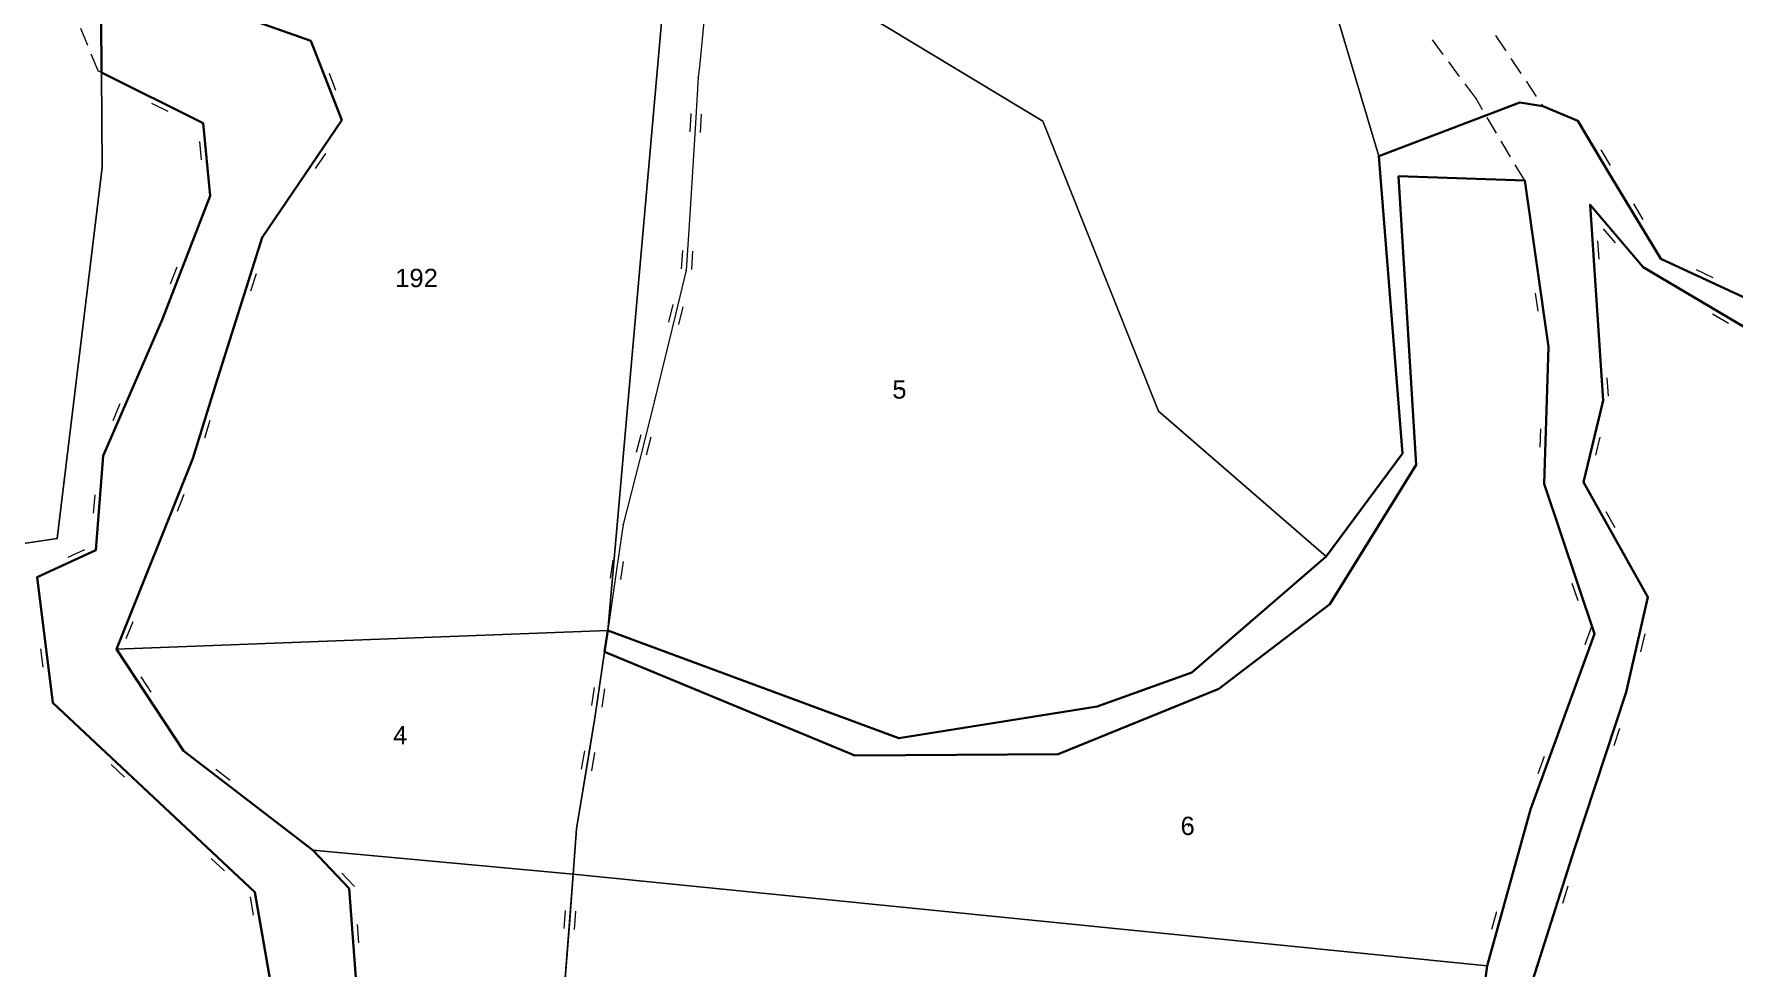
# Model space of a CAD drawing. Header units: millimetres. Extents: x 614452 to 616952, y 4151662 to 4153442.
# Drawn here: x 614568.6 to 614754.3, y 4151924.4 to 4152026.4 of the extents above; entities that cross this region are included whole.
import ezdxf
from ezdxf.xclip import XClip

# ---------------------------------------------------------------- set-up
doc = ezdxf.new("R2010")
doc.units = ezdxf.units.MM
doc.header["$XCLIPFRAME"] = 2
for name, color, linetype, lineweight in [('02_ADA_ALN_YENI', 7, 'Continuous', 30), ('03_PARSEL_ALN_ESKI', 18, 'Continuous', 0), ('03_PARSEL_ALN_YENI', 171, 'Continuous', 0), ('03_PARSEL_NO_ESKI', 5, 'Continuous', 0), ('03_PARSEL_SNR_YENI', 5, 'Continuous', 0), ('06_DETAY_SNR_KROKI', 4, 'Continuous', 0), ('06_DETAY_SNR_PAFTA', 26, 'Continuous', 0), ('07_SNRTIP_GECERLI', 30, 'Continuous', 0), ('07_SNRTIP_SABIT', 18, 'Continuous', 0), ('NOKTA_DETAY_YENI', 171, 'Continuous', 0), ('NOKTA_PARSEL_ESKI', 6, 'Continuous', 0), ('NOKTA_PARSEL_YENI', 30, 'Continuous', 0)]:
    doc.layers.add(name, color=color, linetype=linetype, lineweight=lineweight)
doc.styles.get("Standard").update_dxf_attribs({"font": 'Arial'})

# ---------------------------------------------------------------- blocks, each defined once
blk = doc.blocks.new('fggg')
at = {"layer": '02_ADA_ALN_YENI', "color": 252}
for points in [[(614592.02, 4151799.05, 0), (614582.25, 4151818.33, 0), (614584.58, 4151824.06, 0), (614611.72, 4151844.08, 0), (614618.68, 4151867.25, 0), (614610.54, 4151877.85, 0), (614610.54, 4151877.85, 0), (614602.79, 4151891.74, 0), (614598.8, 4151900.58, 0), (614596.41, 4151911.51, 0), (614592.71, 4151932.63, 0), (614570.64, 4151953.31, 0), (614568.94, 4151967.03, 0), (614575.36, 4151970.01, 0), (614576.15, 4151980.29, 0), (614582.61, 4151995.16, 0), (614587.83, 4152008.72, 0), (614587.07, 4152016.66, 0), (614575.96, 4152022.18, 0), (614575.88, 4152033.79, 0)], [(614575.88, 4152033.79, 0), (614598.84, 4152025.65, 0), (614602.22, 4152016.98, 0), (614593.53, 4152004.18, 0), (614588.47, 4151988.13, 0), (614585.94, 4151980, 0), (614577.59, 4151959.18, 0), (614584.94, 4151948.06, 0), (614599.06, 4151937.21, 0), (614603.02, 4151933.03, 0), (614605.01, 4151906.23, 0)], [(614725.9, 4151914.02, 0), (614727.33, 4151924.56, 0), (614732.05, 4151941.65, 0), (614739.06, 4151960.85, 0), (614733.56, 4151977.24, 0), (614734.03, 4151992.23, 0), (614731.43, 4152010.39, 0), (614717.65, 4152010.85, 0), (614719.56, 4151979.31, 0), (614710.13, 4151964.11, 0), (614698, 4151954.86, 0), (614680.48, 4151947.71, 0), (614658.27, 4151947.56, 0), (614630.93, 4151958.87, 0), (614631.27, 4151961.22, 0), (614663.07, 4151949.44, 0), (614684.73, 4151952.93, 0), (614695.06, 4151956.64, 0), (614709.75, 4151969.3, 0), (614718.07, 4151980.55, 0), (614715.49, 4152013.05, 0), (614730.89, 4152018.91, 0), (614733.41, 4152018.51, 0), (614737.23, 4152016.91, 0), (614740.75, 4152010.97, 0), (614746.28, 4152001.82, 0), (614761.21, 4151994.9, 0)], [(614757.09, 4151840.74, 0), (614746.13, 4151832.9, 0), (614737.47, 4151838.5, 0), (614719.78, 4151842.92, 0), (614726.75, 4151862.54, 0), (614734.6, 4151879.74, 0), (614732.83, 4151899.83, 0), (614731.29, 4151919.84, 0), (614736.82, 4151937.26, 0), (614742.49, 4151954.49, 0), (614744.89, 4151964.87, 0), (614737.86, 4151977.42, 0), (614740.01, 4151986.35, 0), (614738.56, 4152007.75, 0), (614744.37, 4152000.91, 0), (614757.4, 4151993.21, 0)]]:
    blk.add_polyline3d(points, dxfattribs=at)
at = {"layer": '03_PARSEL_ALN_ESKI', "color": 252}
for p in [(614610.68, 4151999.74), (614663.23, 4151987.56), (614608.69, 4151949.78), (614694.71, 4151939.87)]:
    blk.add_point(p, dxfattribs=at)
at = {"layer": '03_PARSEL_ALN_YENI', "color": 252}
for points in [[(614544.97, 4151967.38, 0), (614374.43, 4151996.37, 0), (614367.51, 4152197.34, 0), (614384.14, 4152206.26, 0), (614408.39, 4152217.97, 0), (614418.64, 4152220.61, 0), (614425.32, 4152225.37, 0), (614434.66, 4152229.19, 0), (614453.91, 4152240.16, 0), (614467.58, 4152246.77, 0), (614575.88, 4152033.79, 0), (614575.96, 4152022.18, 0), (614576.03, 4152011.83, 0), (614571.11, 4151971.28, 0), (614544.97, 4151967.38, 0)], [(614638.35, 4152041.33, 0), (614691.19, 4152094.55, 0), (614715.49, 4152013.05, 0), (614718.07, 4151980.55, 0), (614709.75, 4151969.3, 0), (614691.41, 4151985.17, 0), (614678.8, 4152016.87, 0), (614638.35, 4152041.33, 0)], [(614588.47, 4151988.13, 0), (614593.53, 4152004.18, 0), (614602.22, 4152016.98, 0), (614598.84, 4152025.65, 0), (614575.88, 4152033.79, 0), (614638.35, 4152041.33, 0), (614631.27, 4151961.22, 0), (614577.59, 4151959.18, 0), (614585.94, 4151980, 0), (614588.47, 4151988.13, 0)], [(614638.35, 4152041.33, 0), (614678.8, 4152016.87, 0), (614691.41, 4151985.17, 0), (614709.75, 4151969.3, 0), (614695.06, 4151956.64, 0), (614684.73, 4151952.93, 0), (614663.07, 4151949.44, 0), (614631.27, 4151961.22, 0), (614638.35, 4152041.33, 0)], [(614727.33, 4151924.56, 0), (614627.49, 4151934.59, 0), (614627.87, 4151939.53, 0), (614629.91, 4151951.91, 0), (614630.93, 4151958.87, 0), (614658.27, 4151947.56, 0), (614680.48, 4151947.71, 0), (614698, 4151954.86, 0), (614710.13, 4151964.11, 0), (614719.56, 4151979.31, 0), (614717.65, 4152010.85, 0), (614731.43, 4152010.39, 0), (614734.03, 4151992.23, 0), (614733.56, 4151977.24, 0), (614739.06, 4151960.85, 0), (614732.05, 4151941.65, 0), (614727.33, 4151924.56, 0)], [(614732.83, 4151899.83, 0), (614731.29, 4151919.84, 0), (614736.82, 4151937.26, 0), (614742.49, 4151954.49, 0), (614744.89, 4151964.87, 0), (614737.86, 4151977.42, 0), (614740.01, 4151986.35, 0), (614738.56, 4152007.75, 0), (614744.37, 4152000.91, 0), (614757.4, 4151993.21, 0), (614774.42, 4151987.81, 0), (614784.21, 4151983.63, 0), (614786.6, 4151979.54, 0), (614781.31, 4151958.25, 0), (614772.65, 4151917.91, 0), (614766.59, 4151886.51, 0), (614760.4, 4151860.17, 0), (614757.09, 4151840.74, 0), (614746.13, 4151832.9, 0), (614737.47, 4151838.5, 0), (614719.78, 4151842.92, 0), (614726.75, 4151862.54, 0), (614734.6, 4151879.74, 0), (614732.83, 4151899.83, 0)], [(614627.87, 4151939.53, 0), (614627.49, 4151934.59, 0), (614599.06, 4151937.21, 0), (614584.94, 4151948.06, 0), (614577.59, 4151959.18, 0), (614631.27, 4151961.22, 0), (614630.93, 4151958.87, 0), (614629.91, 4151951.91, 0), (614627.87, 4151939.53, 0)], [(614626.36, 4151919.95, 0), (614624.43, 4151899.52, 0), (614621.44, 4151875.07, 0), (614609.48, 4151894.04, 0), (614605.01, 4151906.23, 0), (614603.02, 4151933.03, 0), (614599.06, 4151937.21, 0), (614627.49, 4151934.59, 0), (614626.36, 4151919.95, 0)], [(614627.49, 4151934.59, 0), (614727.33, 4151924.56, 0), (614725.9, 4151914.02, 0), (614728.85, 4151885.24, 0), (614728.29, 4151880.35, 0), (614718.67, 4151854.49, 0), (614687.53, 4151854.92, 0), (614621.03, 4151851.96, 0), (614622.27, 4151858.04, 0), (614623.83, 4151866.15, 0), (614621.44, 4151875.07, 0), (614624.43, 4151899.52, 0), (614626.36, 4151919.95, 0), (614627.49, 4151934.59, 0)]]:
    blk.add_polyline3d(points, close=True, dxfattribs=at)
for points in [[(614761.21, 4151994.9, 0), (614746.28, 4152001.82, 0), (614740.75, 4152010.97, 0), (614740.75, 4152010.97, 0), (614737.23, 4152016.91, 0), (614733.41, 4152018.51, 0), (614730.89, 4152018.91, 0), (614715.49, 4152013.05, 0), (614691.19, 4152094.55, 0), (614638.35, 4152041.33, 0), (614575.88, 4152033.79, 0), (614684.08, 4152118.8, 0), (614723.46, 4152135.81, 0), (614712.1, 4152050.73, 0), (614853.89, 4152034.8, 0)], [(614557.25, 4151734.07, 0), (614551.94, 4151912.44, 0), (614544.97, 4151967.38, 0), (614571.11, 4151971.28, 0), (614576.03, 4152011.83, 0), (614575.96, 4152022.18, 0), (614587.07, 4152016.66, 0), (614587.83, 4152008.72, 0), (614582.61, 4151995.16, 0), (614576.15, 4151980.29, 0), (614575.36, 4151970.01, 0), (614568.94, 4151967.03, 0), (614570.64, 4151953.31, 0), (614592.71, 4151932.63, 0), (614596.41, 4151911.51, 0), (614598.8, 4151900.58, 0), (614602.79, 4151891.74, 0), (614610.54, 4151877.85, 0), (614618.68, 4151867.25, 0), (614611.72, 4151844.08, 0), (614584.58, 4151824.06, 0), (614582.25, 4151818.33, 0), (614592.02, 4151799.05, 0)]]:
    blk.add_polyline3d(points, dxfattribs=at)
at = {"layer": '03_PARSEL_SNR_YENI', "color": 252}
for p, q in [((614598.84, 4152025.65, 0.95), (614600.65, 4152020.99, 0.95)), ((614582.59, 4152018.88, 0.95), (614575.6, 4152022.36, 0.95)), ((614600.65, 4152020.99, 0.95), (614602.22, 4152016.98, 0.95)), ((614600.82, 4152022.13, 0.95), (614601.54, 4152020.26, 0.95)), ((614583.24, 4152017.94, 0.95), (614581.45, 4152018.82, 0.95)), ((614587.07, 4152016.66, 0.95), (614582.59, 4152018.88, 0.95)), ((614602.22, 4152016.98, 0.95), (614599.41, 4152012.84, 0.95)), ((614733.41, 4152018.51, 0.95), (614737.23, 4152016.91, 0.95)), ((614737.23, 4152016.91, 0.95), (614739.78, 4152012.61, 0.95)), ((614587.36, 4152013.7, 0.95), (614587.07, 4152016.66, 0.95)), ((614586.89, 4152012.65, 0.95), (614586.7, 4152014.64, 0.95)), ((614587.83, 4152008.72, 0.95), (614587.36, 4152013.7, 0.95)), ((614600.44, 4152013.35, 0.95), (614599.31, 4152011.7, 0.95)), ((614739.75, 4152013.76, 0.95), (614740.77, 4152012.04, 0.95)), ((614599.41, 4152012.84, 0.95), (614593.8, 4152004.57, 0.95)), ((614739.78, 4152012.61, 0.95), (614740.75, 4152010.97, 0.95)), ((614731.9, 4152007.08, 0.95), (614731.43, 4152010.39, 0.95)), ((614740.75, 4152010.97, 0.95), (614743.34, 4152006.69, 0.95)), ((614584.41, 4151999.83, 0.95), (614587.83, 4152008.72, 0.95)), ((614738.56, 4152007.75, 0.95), (614738.9, 4152002.76, 0.95)), ((614741.13, 4152004.72, 0.95), (614738.56, 4152007.75, 0.95)), ((614743.3, 4152007.84, 0.95), (614744.34, 4152006.13, 0.95)), ((614733.32, 4151997.18, 0.95), (614731.9, 4152007.08, 0.95)), ((614743.34, 4152006.69, 0.95), (614746.28, 4152001.82, 0.95)), ((614593.53, 4152004.18, 0.95), (614592.03, 4151999.41, 0.95)), ((614593.8, 4152004.57, 0.95), (614593.53, 4152004.18, 0.95)), ((614739.39, 4152003.79, 0.95), (614739.52, 4152001.8, 0.95)), ((614741.35, 4152003.59, 0.95), (614740.05, 4152005.12, 0.95)), ((614744.37, 4152000.91, 0.95), (614741.13, 4152004.72, 0.95)), ((614738.9, 4152002.76, 0.95), (614739.57, 4151992.78, 0.95)), ((614583.52, 4151999.1, 0.95), (614584.24, 4152000.97, 0.95)), ((614592.87, 4152000.19, 0.95), (614592.26, 4151998.29, 0.95)), ((614744.49, 4152000.84, 0.95), (614744.37, 4152000.91, 0.95)), ((614753.09, 4151995.75, 0.95), (614744.49, 4152000.84, 0.95)), ((614746.28, 4152001.82, 0.95), (614750.82, 4151999.72, 0.95)), ((614750.15, 4152000.65, 0.95), (614751.96, 4151999.81, 0.95)), ((614582.61, 4151995.16, 0.95), (614584.41, 4151999.83, 0.95)), ((614592.03, 4151999.41, 0.95), (614589.02, 4151989.87, 0.95)), ((614750.82, 4151999.72, 0.95), (614759.89, 4151995.51, 0.95)), ((614732.9, 4151996.11, 0.95), (614732.62, 4151998.09, 0.95)), ((614734.03, 4151992.23, 0.95), (614733.32, 4151997.18, 0.95)), ((614582.12, 4151994.04, 0.95), (614582.61, 4151995.16, 0.95)), ((614753.67, 4151994.76, 0.95), (614751.95, 4151995.78, 0.95)), ((614757.4, 4151993.21, 0.95), (614753.09, 4151995.75, 0.95)), ((614578.14, 4151984.87, 0.95), (614582.12, 4151994.04, 0.95)), ((614739.57, 4151992.78, 0.95), (614739.91, 4151987.79, 0.95)), ((614733.72, 4151982.24, 0.95), (614734.03, 4151992.23, 0.95)), ((614589.02, 4151989.87, 0.95), (614588.47, 4151988.13, 0.95)), ((614588.47, 4151988.13, 0.95), (614586.98, 4151983.36, 0.95)), ((614739.91, 4151987.79, 0.95), (614740.01, 4151986.35, 0.95)), ((614740.41, 4151988.83, 0.95), (614740.54, 4151986.83, 0.95)), ((614577.23, 4151984.18, 0.95), (614578.02, 4151986.01, 0.95)), ((614740.01, 4151986.35, 0.95), (614738.84, 4151981.49, 0.95)), ((614576.15, 4151980.29, 0.95), (614578.14, 4151984.87, 0.95)), ((614586.98, 4151983.36, 0.95), (614585.94, 4151980, 0.95)), ((614587.82, 4151984.15, 0.95), (614587.22, 4151982.24, 0.95)), ((614733.12, 4151981.26, 0.95), (614733.18, 4151983.26, 0.95)), ((614733.56, 4151977.24, 0.95), (614733.72, 4151982.24, 0.95)), ((614738.84, 4151981.49, 0.95), (614737.86, 4151977.42, 0.95)), ((614739.62, 4151982.33, 0.95), (614739.15, 4151980.39, 0.95)), ((614575.74, 4151975, 0.95), (614576.15, 4151980.29, 0.95)), ((614585.94, 4151980, 0.95), (614584.08, 4151975.36, 0.95)), ((614575.11, 4151974.04, 0.95), (614575.26, 4151976.04, 0.95)), ((614584.97, 4151976.08, 0.95), (614584.23, 4151974.22, 0.95)), ((614734.29, 4151975.07, 0.95), (614733.56, 4151977.24, 0.95)), ((614737.86, 4151977.42, 0.95), (614740.3, 4151973.06, 0.95)), ((614575.36, 4151970.01, 0.95), (614575.74, 4151975, 0.95)), ((614584.08, 4151975.36, 0.95), (614580.36, 4151966.08, 0.95)), ((614737.47, 4151965.59, 0.95), (614734.29, 4151975.07, 0.95)), ((614740.3, 4151974.21, 0.95), (614741.28, 4151972.46, 0.95)), ((614740.3, 4151973.06, 0.95), (614744.89, 4151964.87, 0.95)), ((614568.94, 4151967.03, 0.95), (614573.47, 4151969.13, 0.95)), ((614572.33, 4151969.22, 0.95), (614574.14, 4151970.07, 0.95)), ((614573.47, 4151969.13, 0.95), (614575.36, 4151970.01, 0.95)), ((614570.03, 4151958.27, 0.95), (614568.94, 4151967.03, 0.95)), ((614580.36, 4151966.08, 0.95), (614578.49, 4151961.44, 0.95)), ((614737.26, 4151964.46, 0.95), (614736.62, 4151966.36, 0.95)), ((614739.06, 4151960.85, 0.95), (614737.47, 4151965.59, 0.95)), ((614744.89, 4151964.87, 0.95), (614743.76, 4151960, 0.95)), ((614578.49, 4151961.44, 0.95), (614577.59, 4151959.18, 0.95)), ((614579.39, 4151962.16, 0.95), (614578.64, 4151960.3, 0.95)), ((614631.27, 4151961.22, 0.95), (614630.93, 4151958.87, 0.95)), ((614738.04, 4151959.69, 0.95), (614738.73, 4151961.57, 0.95)), ((614569.59, 4151957.21, 0.95), (614569.35, 4151959.2, 0.95)), ((614577.59, 4151959.18, 0.95), (614580.35, 4151955.01, 0.95)), ((614737.2, 4151955.74, 0.95), (614738.91, 4151960.44, 0.95)), ((614738.91, 4151960.44, 0.95), (614739.06, 4151960.85, 0.95)), ((614743.76, 4151960, 0.95), (614742.49, 4151954.49, 0.95)), ((614744.54, 4151960.85, 0.95), (614744.09, 4151958.9, 0.95)), ((614570.64, 4151953.31, 0.95), (614570.03, 4151958.27, 0.95)), ((614630.93, 4151958.87, 0.95), (614630.2, 4151953.92, 0.95)), ((614580.26, 4151956.15, 0.95), (614581.37, 4151954.49, 0.95)), ((614733.77, 4151946.35, 0.95), (614737.2, 4151955.74, 0.95)), ((614580.35, 4151955.01, 0.95), (614584.94, 4151948.06, 0.95)), ((614629.79, 4151954.99, 0.95), (614629.5, 4151953.01, 0.95)), ((614630.2, 4151953.92, 0.95), (614629.91, 4151951.91, 0.95)), ((614630.91, 4151954.83, 0.95), (614630.62, 4151952.85, 0.95)), ((614742.49, 4151954.49, 0.95), (614740.93, 4151949.74, 0.95)), ((614570.82, 4151953.14, 0.95), (614570.64, 4151953.31, 0.95)), ((614578.12, 4151946.31, 0.95), (614570.82, 4151953.14, 0.95)), ((614629.91, 4151951.91, 0.95), (614629.1, 4151946.98, 0.95)), ((614741.77, 4151950.51, 0.95), (614741.15, 4151948.61, 0.95)), ((614584.94, 4151948.06, 0.95), (614588.9, 4151945.01, 0.95)), ((614628.71, 4151948.06, 0.95), (614628.38, 4151946.08, 0.95)), ((614740.93, 4151949.74, 0.95), (614737.8, 4151940.24, 0.95)), ((614578.47, 4151945.21, 0.95), (614577.01, 4151946.58, 0.95)), ((614581.77, 4151942.89, 0.95), (614578.12, 4151946.31, 0.95)), ((614629.1, 4151946.98, 0.95), (614627.87, 4151939.53, 0.95)), ((614629.82, 4151947.87, 0.95), (614629.49, 4151945.9, 0.95)), ((614732.05, 4151941.65, 0.95), (614733.77, 4151946.35, 0.95)), ((614732.89, 4151945.6, 0.95), (614733.58, 4151947.48, 0.95)), ((614588.45, 4151946.07, 0.95), (614590.04, 4151944.85, 0.95)), ((614588.9, 4151945.01, 0.95), (614596.83, 4151938.92, 0.95)), ((614589.07, 4151936.05, 0.95), (614581.77, 4151942.89, 0.95)), ((614731.32, 4151939.02, 0.95), (614732.05, 4151941.65, 0.95)), ((614596.83, 4151938.92, 0.95), (614599.06, 4151937.21, 0.95)), ((614627.87, 4151939.53, 0.95), (614627.49, 4151934.59, 0.95)), ((614728.66, 4151929.38, 0.95), (614731.32, 4151939.02, 0.95)), ((614737.8, 4151940.24, 0.95), (614736.82, 4151937.26, 0.95)), ((614599.06, 4151937.21, 0.95), (614602.5, 4151933.58, 0.95)), ((614736.82, 4151937.26, 0.95), (614735.31, 4151932.5, 0.95)), ((614589.41, 4151934.96, 0.95), (614587.95, 4151936.32, 0.95)), ((614592.71, 4151932.63, 0.95), (614589.07, 4151936.05, 0.95)), ((614602.22, 4151934.7, 0.95), (614603.6, 4151933.25, 0.95)), ((614602.5, 4151933.58, 0.95), (614603.02, 4151933.03, 0.95)), ((614627.49, 4151934.59, 0.95), (614627.11, 4151929.6, 0.95)), ((614736.14, 4151933.28, 0.95), (614735.54, 4151931.38, 0.95)), ((614592.58, 4151930.13, 0.95), (614592.24, 4151932.1, 0.95)), ((614592.96, 4151931.21, 0.95), (614592.71, 4151932.63, 0.95)), ((614603.02, 4151933.03, 0.95), (614603.39, 4151928.05, 0.95)), ((614735.31, 4151932.5, 0.95), (614732.28, 4151922.97, 0.95)), ((614593.83, 4151926.29, 0.95), (614592.96, 4151931.21, 0.95)), ((614627.11, 4151929.6, 0.95), (614626.36, 4151919.95, 0.95)), ((614626.62, 4151930.64, 0.95), (614626.47, 4151928.65, 0.95)), ((614627.74, 4151930.56, 0.95), (614627.59, 4151928.56, 0.95)), ((614727.85, 4151928.57, 0.95), (614728.39, 4151930.5, 0.95)), ((614603.39, 4151928.05, 0.95), (614604.13, 4151918.08, 0.95)), ((614603.88, 4151929.09, 0.95), (614604.03, 4151927.09, 0.95)), ((614727.33, 4151924.56, 0.95), (614728.66, 4151929.38, 0.95)), ((614595.55, 4151916.44, 0.95), (614593.83, 4151926.29, 0.95)), ((614726.57, 4151918.97, 0.95), (614727.33, 4151924.56, 0.95))]:
    blk.add_line(p, q, dxfattribs=at)
for p in [(614598.84, 4152025.65, 614.3), (614575.6, 4152022.36, 615.25), (614602.22, 4152016.98, 615.67), (614602.22, 4152016.98, 615.67), (614733.41, 4152018.51, 612), (614587.07, 4152016.66, 611.15), (614587.07, 4152016.66, 611.15), (614731.43, 4152010.39, 610.86), (614740.75, 4152010.97, 611.98), (614740.75, 4152010.97, 611.98), (614587.83, 4152008.72, 610.76), (614587.83, 4152008.72, 610.76), (614738.56, 4152007.75, 648.28), (614738.56, 4152007.75, 648.28), (614593.53, 4152004.18, 610.9), (614593.53, 4152004.18, 610.9), (614744.37, 4152000.91, 611.72), (614744.37, 4152000.91, 611.72), (614746.28, 4152001.82, 612.21), (614746.28, 4152001.82, 612.21), (614582.61, 4151995.16, 610.42), (614582.61, 4151995.16, 610.42), (614734.03, 4151992.23, 610.51), (614734.03, 4151992.23, 610.51), (614588.47, 4151988.13, 610.72), (614588.47, 4151988.13, 610.72), (614740.01, 4151986.35, 610.38), (614740.01, 4151986.35, 610.38), (614576.15, 4151980.29, 608.11), (614576.15, 4151980.29, 608.11), (614585.94, 4151980, 610.26), (614585.94, 4151980, 610.26), (614733.56, 4151977.24, 609.68), (614733.56, 4151977.24, 609.68), (614737.86, 4151977.42, 609.58), (614737.86, 4151977.42, 609.58), (614575.36, 4151970.01, 608.36), (614575.36, 4151970.01, 608.36), (614568.94, 4151967.03, 608.13), (614568.94, 4151967.03, 608.13), (614744.89, 4151964.87, 609.3), (614744.89, 4151964.87, 609.3), (614577.59, 4151959.18, 608.27), (614577.59, 4151959.18, 608.27), (614739.06, 4151960.85, 609.25), (614739.06, 4151960.85, 609.25), (614742.49, 4151954.49, 608.75), (614742.49, 4151954.49, 608.75), (614629.91, 4151951.91, 609.17), (614629.91, 4151951.91, 609.17), (614584.94, 4151948.06, 607.64), (614584.94, 4151948.06, 607.64), (614732.05, 4151941.65, 608), (614732.05, 4151941.65, 608), (614627.87, 4151939.53, 607.17), (614627.87, 4151939.53, 607.17), (614599.06, 4151937.21, 606.97), (614599.06, 4151937.21, 606.97), (614736.82, 4151937.26, 607.46), (614736.82, 4151937.26, 607.46), (614592.71, 4151932.63, 605.76), (614592.71, 4151932.63, 605.76), (614603.02, 4151933.03, 606.91), (614603.02, 4151933.03, 606.91), (614727.33, 4151924.56, 607.51), (614727.33, 4151924.56, 607.51)]:
    blk.add_point(p, dxfattribs=at)
at = {"layer": '06_DETAY_SNR_KROKI', "color": 252}
for p, q in [((614642.27, 4152032.78, 0.95), (614641.28, 4152022.83, 0.95)), ((614641.28, 4152022.83, 0.95), (614641.16, 4152021.67, 0.95)), ((614641.16, 4152021.67, 0.95), (614640.85, 4152016.67, 0.95)), ((614640.35, 4152017.71, 0.95), (614640.23, 4152015.71, 0.95)), ((614641.48, 4152017.64, 0.95), (614641.35, 4152015.64, 0.95)), ((614640.85, 4152016.67, 0.95), (614640.23, 4152006.69, 0.95)), ((614640.23, 4152006.69, 0.95), (614639.92, 4152001.7, 0.95)), ((614639.42, 4152002.74, 0.95), (614639.3, 4152000.74, 0.95)), ((614640.54, 4152002.67, 0.95), (614640.42, 4152000.67, 0.95)), ((614639.85, 4152000.6, 0.95), (614638.67, 4151995.74, 0.95)), ((614639.92, 4152001.7, 0.95), (614639.85, 4152000.6, 0.95)), ((614638.36, 4151996.85, 0.95), (614637.89, 4151994.91, 0.95)), ((614639.45, 4151996.58, 0.95), (614638.98, 4151994.64, 0.95)), ((614638.67, 4151995.74, 0.95), (614636.39, 4151986.34, 0.95)), ((614636.39, 4151986.34, 0.95), (614635.16, 4151981.5, 0.95)), ((614635.16, 4151981.5, 0.95), (614632.96, 4151972.8, 0.95)), ((614634.87, 4151982.6, 0.95), (614634.37, 4151980.67, 0.95)), ((614635.96, 4151982.33, 0.95), (614635.46, 4151980.39, 0.95)), ((614632.96, 4151972.8, 0.95), (614632.24, 4151967.85, 0.95)), ((614631.82, 4151968.92, 0.95), (614631.54, 4151966.94, 0.95)), ((614632.94, 4151968.76, 0.95), (614632.65, 4151966.78, 0.95)), ((614632.24, 4151967.85, 0.95), (614631.27, 4151961.22, 0.95))]:
    blk.add_line(p, q, dxfattribs=at)
for p in [(614641.16, 4152021.67, 623.44), (614641.16, 4152021.67, 623.44), (614639.85, 4152000.6, 620.22), (614639.85, 4152000.6, 620.22), (614636.39, 4151986.34, 617.25), (614636.39, 4151986.34, 617.25), (614632.96, 4151972.8, 615.6), (614632.96, 4151972.8, 615.6)]:
    blk.add_point(p, dxfattribs=at)
at = {"layer": '06_DETAY_SNR_PAFTA', "color": 252}
for p, q in [((614574.48, 4152025.14, 0.95), (614573.73, 4152026.99, 0.95)), ((614597.24, 4152026.32, 0.95), (614598.84, 4152025.65, 0.95)), ((614728.24, 4152026.22, 0.95), (614729.35, 4152024.56, 0.95)), ((614575.6, 4152022.36, 0.95), (614574.85, 4152024.21, 0.95)), ((614722.53, 4152024.15, 0.95), (614721.34, 4152025.76, 0.95)), ((614724.32, 4152021.74, 0.95), (614723.13, 4152023.35, 0.95)), ((614729.91, 4152023.73, 0.95), (614731.02, 4152022.07, 0.95)), ((614726.11, 4152019.34, 0.95), (614724.91, 4152020.94, 0.95)), ((614731.58, 4152021.24, 0.95), (614732.69, 4152019.57, 0.95)), ((614726.83, 4152018.13, 0.95), (614726.11, 4152019.34, 0.95)), ((614733.25, 4152018.74, 0.95), (614733.41, 4152018.51, 0.95)), ((614728.36, 4152015.55, 0.95), (614727.34, 4152017.27, 0.95)), ((614729.89, 4152012.97, 0.95), (614728.87, 4152014.69, 0.95)), ((614731.43, 4152010.39, 0.95), (614730.4, 4152012.11, 0.95))]:
    blk.add_line(p, q, dxfattribs=at)
for p in [(614598.84, 4152025.65, 614.3), (614575.6, 4152022.36, 615.25), (614726.11, 4152019.34, 611.04), (614726.11, 4152019.34, 611.04), (614733.41, 4152018.51, 612), (614731.43, 4152010.39, 610.86)]:
    blk.add_point(p, dxfattribs=at)
at = {"layer": '07_SNRTIP_GECERLI', "color": 252}
for points in [[(614691.19, 4152094.55, 0), (614715.49, 4152013.05, 0)], [(614631.27, 4151961.22, 0), (614638.35, 4152041.33, 0)], [(614638.35, 4152041.33, 626.97), (614678.8, 4152016.87, 0), (614691.41, 4151985.17, 0), (614709.75, 4151969.3, 0)], [(614575.88, 4152033.79, 0), (614575.96, 4152022.18, 0), (614576.03, 4152011.83, 0)], [(614598.84, 4152025.65, 614.3), (614575.88, 4152033.79, 0)], [(614715.49, 4152013.05, 0), (614730.89, 4152018.91, 0), (614733.41, 4152018.51, 612)], [(614709.75, 4151969.3, 0), (614718.07, 4151980.55, 0), (614715.49, 4152013.05, 0)], [(614576.03, 4152011.83, 0), (614571.11, 4151971.28, 0), (614544.97, 4151967.38, 0)], [(614630.93, 4151958.87, 0), (614658.27, 4151947.56, 0), (614680.48, 4151947.71, 0), (614698, 4151954.86, 0), (614710.13, 4151964.11, 0), (614719.56, 4151979.31, 0), (614717.65, 4152010.85, 0)], [(614717.65, 4152010.85, 0), (614731.43, 4152010.39, 610.86)], [(614709.75, 4151969.3, 0), (614695.06, 4151956.64, 0), (614684.73, 4151952.93, 0), (614663.07, 4151949.44, 0), (614631.27, 4151961.22, 0)], [(614577.59, 4151959.18, 608.27), (614631.27, 4151961.22, 0)], [(614599.06, 4151937.21, 606.97), (614627.49, 4151934.59, 0)], [(614627.49, 4151934.59, 0), (614727.33, 4151924.56, 607.51)]]:
    blk.add_polyline3d(points, dxfattribs=at)
at = {"layer": '07_SNRTIP_SABIT', "color": 252}
for points in [[(614577.59, 4151959.18, 608.27), (614585.94, 4151980, 610.26), (614588.47, 4151988.13, 610.72), (614593.53, 4152004.18, 610.9), (614602.22, 4152016.98, 615.67), (614598.84, 4152025.65, 614.3)], [(614575.96, 4152022.18, 607.78), (614587.07, 4152016.66, 0), (614587.83, 4152008.72, 0), (614582.61, 4151995.16, 0), (614576.15, 4151980.29, 0), (614575.36, 4151970.01, 0), (614568.94, 4151967.03, 0), (614570.64, 4151953.31, 0), (614592.71, 4151932.63, 605.76), (614596.41, 4151911.51, 605.95), (614598.8, 4151900.58, 605.64), (614602.79, 4151891.74, 605.25), (614610.54, 4151877.85, 604.89), (614618.68, 4151867.25, 603.07), (614611.72, 4151844.08, 602.7)], [(614786.32, 4151986.07, 0), (614774.98, 4151989.94, 612.08), (614761.21, 4151994.9, 627.31), (614746.28, 4152001.82, 627.31), (614740.75, 4152010.97, 611.98), (614737.23, 4152016.91, 0), (614733.41, 4152018.51, 612)], [(614731.43, 4152010.39, 610.86), (614734.03, 4151992.23, 610.51), (614733.56, 4151977.24, 609.68), (614739.06, 4151960.85, 609.25), (614732.05, 4151941.65, 608), (614727.33, 4151924.56, 607.51)], [(614738.56, 4152007.75, 648.28), (614740.01, 4151986.35, 610.38), (614737.86, 4151977.42, 609.58), (614744.89, 4151964.87, 609.3), (614742.49, 4151954.49, 608.75), (614736.82, 4151937.26, 607.46), (614731.29, 4151919.84, 607.06), (614732.83, 4151899.83, 605.97), (614734.6, 4151879.74, 605.57), (614726.75, 4151862.54, 604.89), (614719.78, 4151842.92, 602.63)], [(614784.21, 4151983.63, 0), (614774.42, 4151987.81, 612.07), (614757.4, 4151993.21, 612.06), (614744.37, 4152000.91, 611.72), (614738.56, 4152007.75, 648.28)], [(614627.49, 4151934.59, 0), (614627.87, 4151939.53, 607.17), (614629.91, 4151951.91, 609.17), (614630.93, 4151958.87, 0), (614631.27, 4151961.22, 609.17)], [(614599.06, 4151937.21, 606.97), (614584.94, 4151948.06, 607.64), (614577.59, 4151959.18, 608.27)], [(614599.06, 4151937.21, 606.97), (614603.02, 4151933.03, 606.91), (614605.01, 4151906.23, 603.82), (614609.48, 4151894.04, 603.85), (614621.44, 4151875.07, 603.85)], [(614621.44, 4151875.07, 0), (614624.43, 4151899.52, 604.58), (614626.36, 4151919.95, 605.75), (614627.49, 4151934.59, 605.75)], [(614718.67, 4151854.49, 604.37), (614728.29, 4151880.35, 605.55), (614728.85, 4151885.24, 605.91), (614725.9, 4151914.02, 607.14), (614727.33, 4151924.56, 607.51)]]:
    blk.add_polyline3d(points, dxfattribs=at)
at = {"layer": 'NOKTA_DETAY_YENI', "color": 252}
for p in [(614575.6, 4152022.36, 615.25), (614641.16, 4152021.67, 623.44), (614726.11, 4152019.34, 611.04), (614639.85, 4152000.6, 620.22), (614636.39, 4151986.34, 617.25), (614632.96, 4151972.8, 615.6)]:
    blk.add_point(p, dxfattribs=at)
at = {"layer": 'NOKTA_PARSEL_ESKI', "color": 252}
for p in [(614730.89, 4152018.91), (614678.8, 4152016.87), (614715.49, 4152013.05), (614576.03, 4152011.83), (614717.65, 4152010.85), (614691.41, 4151985.17), (614718.07, 4151980.55), (614719.56, 4151979.31), (614571.11, 4151971.28), (614709.75, 4151969.3), (614710.13, 4151964.11), (614695.06, 4151956.64), (614698, 4151954.86), (614684.73, 4151952.93), (614663.07, 4151949.44), (614658.27, 4151947.56), (614680.48, 4151947.71)]:
    blk.add_point(p, dxfattribs=at)
at = {"layer": 'NOKTA_PARSEL_YENI', "color": 252}
for p in [(614598.84, 4152025.65, 614.3), (614575.96, 4152022.18, 607.78), (614602.22, 4152016.98, 615.67), (614733.41, 4152018.51, 612), (614737.23, 4152016.91), (614587.07, 4152016.66, 611.15), (614731.43, 4152010.39, 610.86), (614740.75, 4152010.97, 611.98), (614587.83, 4152008.72, 610.76), (614738.56, 4152007.75, 648.28), (614593.53, 4152004.18, 610.9), (614744.37, 4152000.91, 611.72), (614746.28, 4152001.82, 612.21), (614582.61, 4151995.16, 610.42), (614734.03, 4151992.23, 610.51), (614588.47, 4151988.13, 610.72), (614740.01, 4151986.35, 610.38), (614576.15, 4151980.29, 608.11), (614585.94, 4151980, 610.26), (614733.56, 4151977.24, 609.68), (614737.86, 4151977.42, 609.58), (614575.36, 4151970.01, 608.36), (614568.94, 4151967.03, 608.13), (614744.89, 4151964.87, 609.3), (614631.27, 4151961.22), (614577.59, 4151959.18, 608.27), (614739.06, 4151960.85, 609.25), (614630.93, 4151958.87), (614742.49, 4151954.49, 608.75), (614570.64, 4151953.31), (614629.91, 4151951.91, 609.17), (614584.94, 4151948.06, 607.64), (614732.05, 4151941.65, 608), (614627.87, 4151939.53, 607.17), (614599.06, 4151937.21, 606.97), (614736.82, 4151937.26, 607.46), (614627.49, 4151934.59), (614592.71, 4151932.63, 605.76), (614603.02, 4151933.03, 606.91), (614727.33, 4151924.56, 607.51)]:
    blk.add_point(p, dxfattribs=at)
at = {"layer": '03_PARSEL_NO_ESKI', "color": 252}
for s, p in [('192', (614608.05, 4151998.74)), ('5', (614662.35, 4151986.56)), ('4', (614607.82, 4151948.78)), ('6', (614693.83, 4151938.87))]:
    blk.add_text(s, height=2, dxfattribs=at).set_placement(p)

msp = doc.modelspace()

# ---------------------------------------------------------------- block references
ref = msp.add_blockref('fggg', (0, 0))
XClip(ref).set_block_clipping_path([(615240.7433106549, 4153442.5), (615240.7433106545, 4152542.5), (614452.5, 4152542.5), (614452.5, 4151662.5), (616764.340303037, 4151662.5), (616764.340303037, 4152542.5), (616327.5, 4152542.5), (616327.5, 4153442.5)])

doc.saveas('drawing.dxf')
